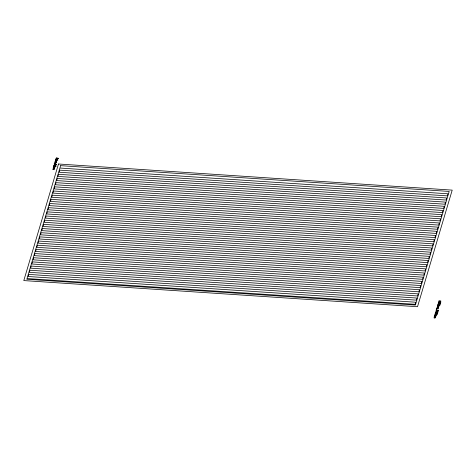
<?xml version="1.0" encoding="UTF-8"?>
<svg xmlns="http://www.w3.org/2000/svg" width="476" height="476" viewBox="0 0 476 476"><rect width="100%" height="100%" fill="white"/><g stroke="black" fill="none" stroke-linecap="round" stroke-linejoin="round"><path stroke-width="0.71" d="M53.36 167.635C54.942 168.48 54.74 166.796 53.318 167.635C52.08 169.004 56.031 168.546 53.11 168.718C56.698 169.593 49.831 169.182 54.091 169.456C56.483 167.546 50.634 168.373 54.532 167.974C54.841 167.284 55.603 166.404 53.853 166.761C52.086 167.606 57.864 166.047 53.342 167.546M434.398 316.528L435.695 316.445C436.789 315.642 435.701 314.469 434.659 315.499C439.294 315.79 431.452 315.499 435.814 316.171C431.274 316.379 437.872 317.623 434.237 317.07C433.648 317.778 436.837 317.552 434.279 317.736C433.398 317.718 434.546 318.218 435.254 317.926L435.677 316.653L434.344 316.558M56.43 162.173L55.96 163.161C54.556 163.554 54.187 162.59 55.674 163.018C57.043 162.453 54.038 163.066 54.942 162.31C58.399 162.84 52.3 161.697 56.489 161.281C52.342 160.585 59.286 161.596 55.496 160.317C57.257 160.281 56.936 160.763 56.4 161.679L55.055 161.798L56.471 162.173M438.884 306.312L438.42 307.3L437.111 307.413L438.485 307.788M438.444 307.793L437.974 308.775C434.302 308.847 440.24 308.269 436.831 308.353C441.567 306.556 435.641 309.067 437.271 307.068C440.359 307.21 435.123 306.407 438.688 306.52C436.331 306.443 438.075 305.527 438.926 306.306M60.416 168.07L447.97 193.791L447.345 195.88L59.797 170.158L59.173 172.241L446.726 197.962L446.107 200.045L58.554 174.323L57.935 176.412L445.488 202.133L444.864 204.216L57.31 178.494L56.692 180.582L444.245 206.304L443.626 208.387L56.073 182.665L55.454 184.753L443.001 210.475L442.382 212.558L54.829 186.836L54.21 188.924L441.764 214.646L441.145 216.729L53.592 191.007L52.973 193.095L440.52 218.811L439.901 220.9L52.348 195.178L51.729 197.26L439.283 222.982L438.664 225.071L51.111 199.349L50.492 201.431L438.039 227.153L437.42 229.242L49.867 203.52L49.248 205.602L436.801 231.324L436.183 233.413L48.629 207.691L48.011 209.773L435.558 235.495L434.939 237.583L47.386 211.862L46.767 213.944L434.32 239.666L433.695 241.749L46.148 216.027L45.523 218.115L433.077 243.837L432.458 245.919L44.905 220.198L44.286 222.286L431.839 248.008L431.214 250.09L43.667 224.369L43.042 226.457L430.596 252.179L429.977 254.261L42.423 228.54L41.805 230.628L429.358 256.35L428.733 258.432L41.186 232.71L40.561 234.799L428.114 260.521L427.496 262.603L39.942 236.881L39.324 238.964L426.877 264.686L426.252 266.774L38.705 241.052L38.08 243.135L425.633 268.857L425.014 270.945L37.461 245.223L36.842 247.306L424.396 273.028L423.771 275.116L36.218 249.394L35.599 251.477L423.152 277.199L422.533 279.287L34.98 253.565L34.361 255.648L421.909 281.37L421.29 283.458L33.736 257.736L33.118 259.819L420.671 285.54L420.052 287.623L32.499 261.901L31.88 263.99L419.427 289.711L418.809 291.794L31.255 266.072L30.637 268.161L418.19 293.882L417.571 295.965L30.018 270.243L29.399 272.332L416.946 298.053L416.327 300.136L28.774 274.414L28.155 276.502L415.709 302.224L415.09 304.307L27.537 278.585M436.403 310.501L436.117 310.614L436.337 309.87L437.652 310.554L438.212 310.334L437.89 309.977L438.432 310.411L437.736 310.727L436.534 310.072L436.403 310.501M438.842 302.302L438.557 302.415L438.777 301.671L440.086 302.355L440.651 302.135L440.33 301.778L440.865 302.218L440.175 302.528L438.967 301.879L438.842 302.302M54.508 163.548C53.354 163.577 55.513 163.619 54.508 163.548M436.522 309.162C435.403 309.198 437.492 309.227 436.522 309.162M437.492 312.548L437.801 312.684L437.86 312.191L437.117 311.929L436.236 312.44C435.629 312.292 435.998 311.209 435.79 312.399L436.647 312.571L437.343 312.089L437.492 312.548M437.771 311.596L438.081 311.732L438.14 311.239L437.402 310.977L436.516 311.488C435.915 311.34 436.284 310.257 436.075 311.447L436.932 311.619L437.623 311.137L437.771 311.596M58.488 163.994L23.8 280.578L417.512 306.711L452.2 190.126L58.488 163.994M60.613 165.654L26.811 279.263L415.387 305.051L449.189 191.441L60.613 165.654M439.009 300.892C438.438 302.671 443.763 300.505 439.056 300.892M56.162 159.186L55.799 159.162L56.162 159.186M54.288 165.481L53.925 165.458L54.288 165.481M438.176 304.807L437.813 304.783L438.176 304.807M439.759 303.206L438.973 303.51L438.325 303.063L439.419 302.694L440.318 303.022L440.502 303.563L439.759 303.206M435.457 313.952L435.088 313.928L435.457 313.952M56.424 158.068L56.049 158.347L56.465 158.758L58.28 158.502L57.977 158.127L56.424 158.068M56.001 159.49L55.621 159.775L56.043 160.186L57.858 159.93L57.554 159.555L56.001 159.49M54.55 164.357L54.175 164.636L54.597 165.053L56.406 164.797L56.108 164.416L54.55 164.357M54.127 165.785L53.752 166.065L54.169 166.481L55.984 166.225L55.68 165.844L54.127 165.785M438.438 303.682L438.063 303.962L438.479 304.372L440.294 304.116L439.997 303.742L438.438 303.682M438.015 305.11L437.64 305.39L438.057 305.8L439.872 305.544L439.568 305.17L438.015 305.11M435.718 312.827L435.344 313.113L435.76 313.523L437.575 313.267L437.271 312.887L435.718 312.827M435.296 314.255L434.915 314.535L435.338 314.951L437.147 314.695L436.849 314.315L435.296 314.255M438.729 302.897L438.533 303.254L439.634 303.111L438.729 302.897M56.608 158.169L56.132 158.365L58.197 158.496L56.608 158.169M56.186 159.597L55.71 159.793L57.769 159.918L56.186 159.597M54.734 164.458L54.264 164.654L56.323 164.785L54.734 164.458M54.312 165.886L53.836 166.082L55.9 166.213L54.312 165.886M438.622 303.783L438.152 303.98L440.211 304.11L438.622 303.783M438.2 305.211L437.724 305.408L439.788 305.538L438.2 305.211M435.903 312.928L435.427 313.125L437.492 313.256L435.903 312.928M435.475 314.356L435.005 314.553L437.063 314.684L435.475 314.356"/></g></svg>
